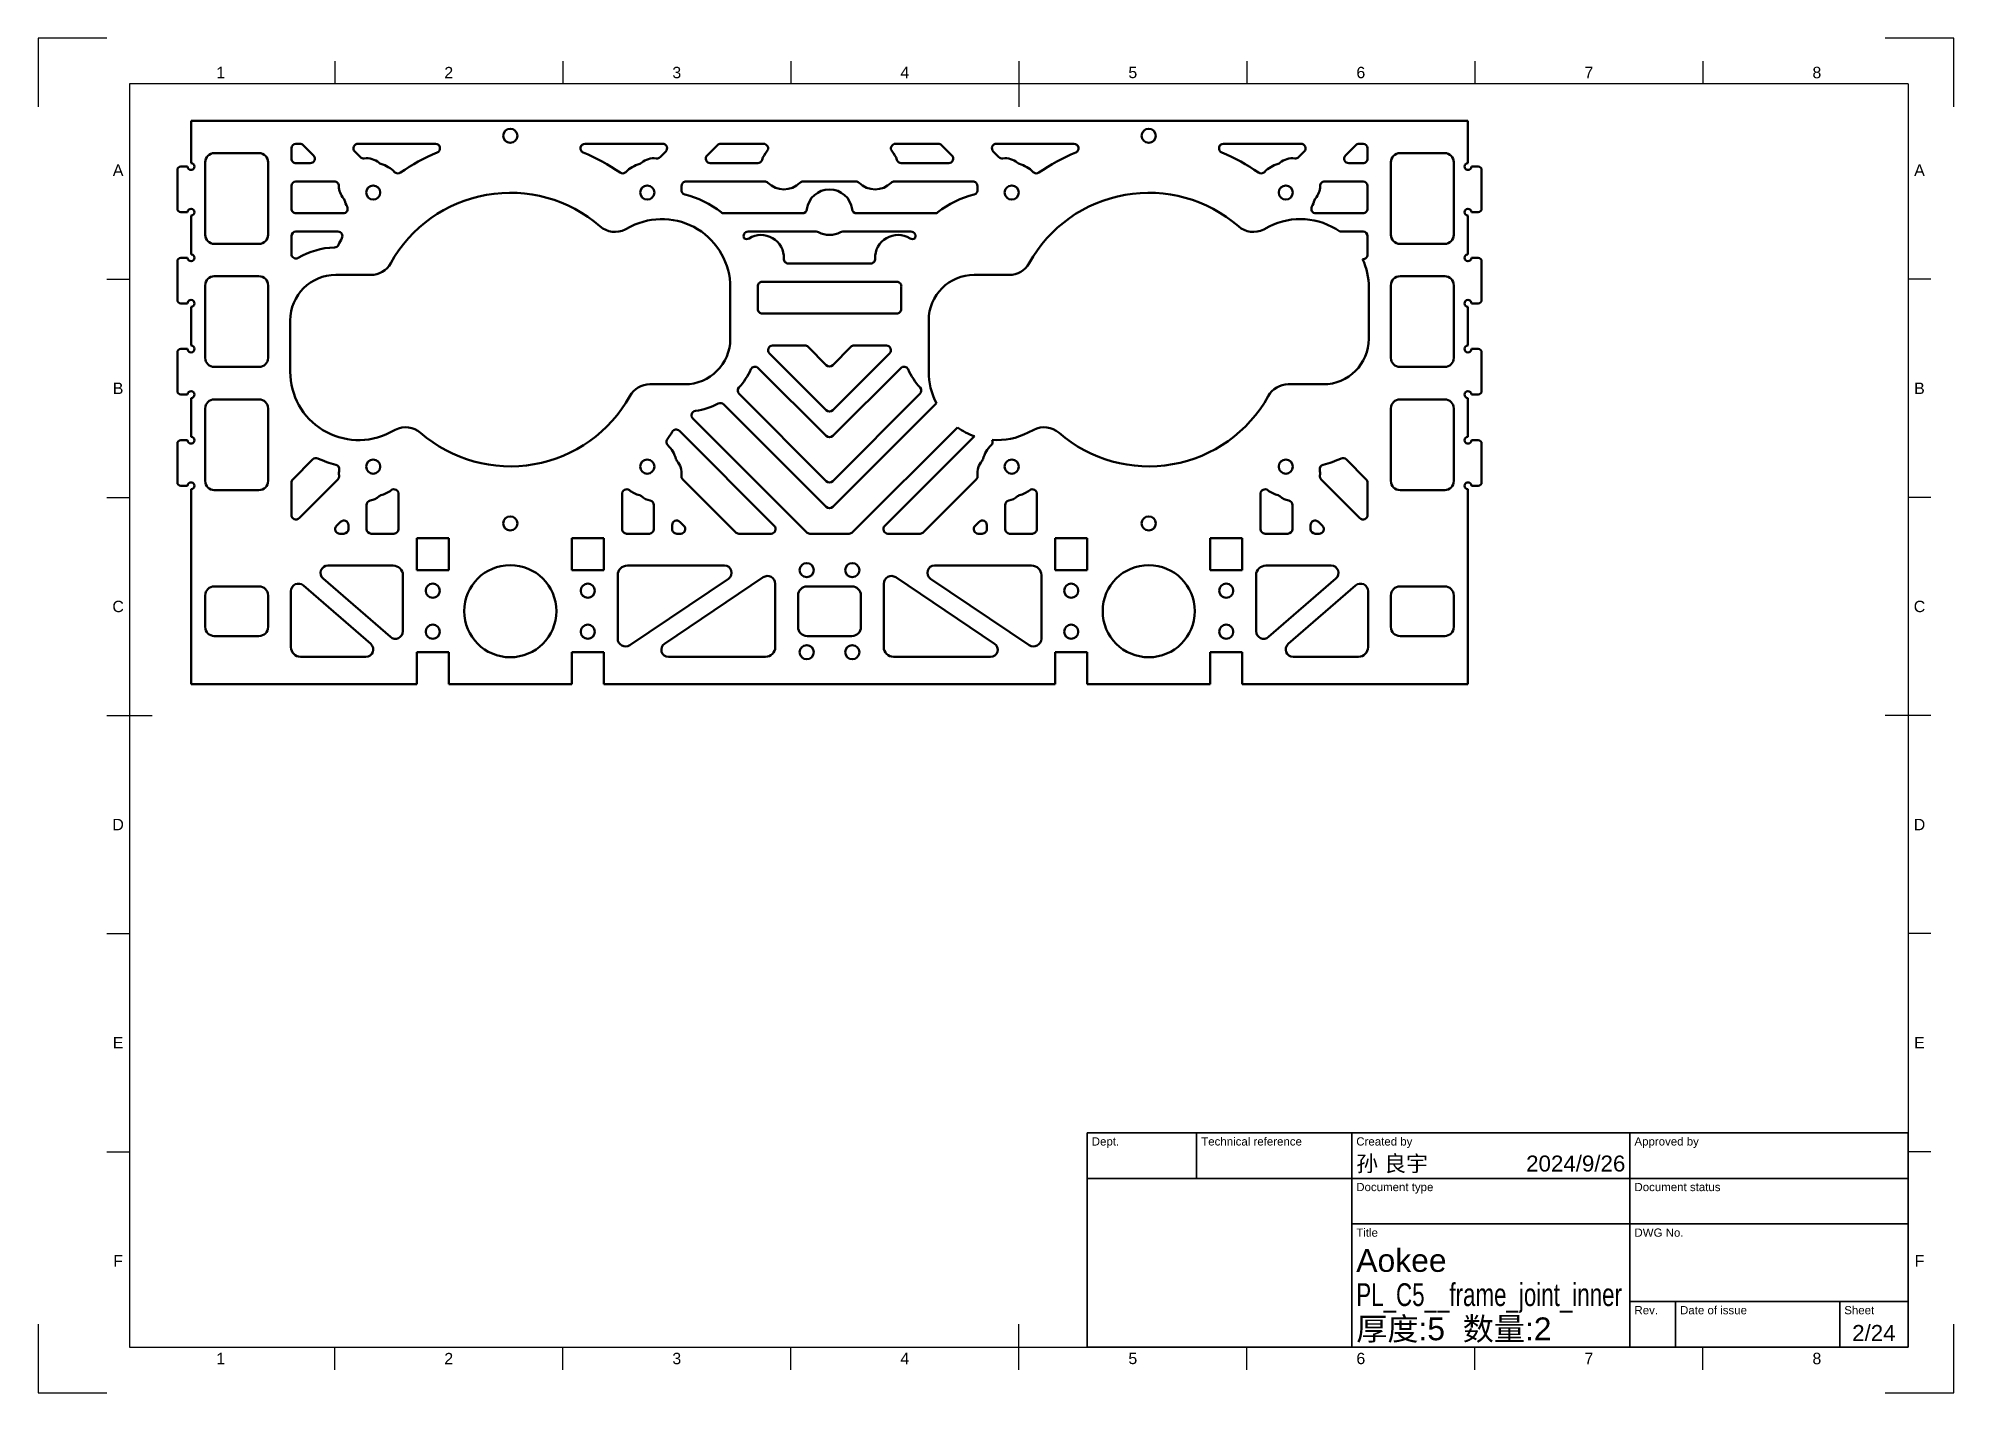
# Model space of a CAD drawing. Header units: millimetres. Extents: x 0 to 420, y 0 to 297.
import ezdxf
from ezdxf.enums import TextEntityAlignment as Align

# ---------------------------------------------------------------- set-up
doc = ezdxf.new("R2010")
doc.units = ezdxf.units.MM
doc.header["$LTSCALE"] = 0.75
for name, color, linetype, lineweight in [('BORDER', 7, 'Continuous', 25), ('TITLEBLOCK', 7, 'Continuous', 35), ('Visible', 7, 'Continuous', 50)]:
    doc.layers.add(name, color=color, linetype=linetype, lineweight=lineweight)
doc.styles.add('FusionTitle', font='arial.ttf')

# ---------------------------------------------------------------- blocks, each defined once
blk = doc.blocks.new('ISO_A3_SHEET')
at = {"layer": 'BORDER'}
for p, q in [((65, 292), (65, 287)), ((115, 292), (115, 287)), ((165, 292), (165, 287)), ((215, 292), (215, 282)), ((265, 292), (265, 287)), ((315, 292), (315, 287)), ((365, 292), (365, 287)), ((410, 287), (20, 287)), ((20, 287), (20, 10)), ((410, 287), (410, 10)), ((15, 244.16666), (20, 244.16666)), ((415, 244.16666), (410, 244.16666)), ((15, 196.33333), (20, 196.33333)), ((415, 196.33333), (410, 196.33333)), ((15, 148.5), (25, 148.5)), ((415, 148.5), (405, 148.5)), ((15, 100.66667), (20, 100.66667)), ((415, 100.66667), (410, 100.66667)), ((15, 52.83334), (20, 52.83334)), ((415, 52.83334), (410, 52.83334)), ((215, 5), (215, 15)), ((20, 10), (410, 10)), ((65, 5), (65, 10)), ((115, 5), (115, 10)), ((165, 5), (165, 10)), ((265, 5), (265, 10)), ((315, 5), (315, 10)), ((365, 5), (365, 10))]:
    blk.add_line(p, q, dxfattribs=at)
at = {"layer": 'Defpoints'}
for p, q in [((15, 297), (0, 297)), ((0, 297), (0, 282)), ((420, 297), (405, 297)), ((420, 282), (420, 297)), ((0, 15), (0, 0)), ((420, 0), (420, 15)), ((0, 0), (15, 0)), ((405, 0), (420, 0))]:
    blk.add_line(p, q, dxfattribs=at)
at = {"layer": 'BORDER', "style": 'FusionTitle'}
for s, p in [('1', (40, 289.5)), ('2', (90, 289.5)), ('3', (140, 289.5)), ('4', (190, 289.5)), ('5', (240, 289.5)), ('6', (290, 289.5)), ('7', (340, 289.5)), ('8', (390, 289.5)), ('A', (17.5, 268.08333)), ('A', (412.5, 268.08333)), ('B', (17.5, 220.25)), ('B', (412.5, 220.25)), ('C', (17.5, 172.41667)), ('C', (412.5, 172.41667)), ('D', (17.5, 124.58334)), ('D', (412.5, 124.58334)), ('E', (17.5, 76.75001)), ('E', (412.5, 76.75001)), ('F', (17.5, 28.91668)), ('F', (412.5, 28.91668)), ('1', (40, 7.5)), ('2', (90, 7.5)), ('3', (140, 7.5)), ('4', (190, 7.5)), ('5', (240, 7.5)), ('6', (290, 7.5)), ('7', (340, 7.5)), ('8', (390, 7.5))]:
    blk.add_text(s, height=2.5, dxfattribs=at).set_placement(p, align=Align.MIDDLE)
blk = doc.blocks.new('ISO_TITLEBLOCK')
at = {"layer": 'TITLEBLOCK'}
for p, q in [((0, 47), (-180, 47)), ((-180, 47), (-180, 0)), ((-156, 37), (-156, 47)), ((-122, 0), (-122, 47)), ((-61, 0), (-61, 47)), ((0, 0), (0, 47)), ((-180, 37), (0, 37)), ((-122, 27), (0, 27)), ((-61, 10), (0, 10)), ((-51, 0), (-51, 10)), ((-15, 0), (-15, 10)), ((-180, 0), (0, 0))]:
    blk.add_line(p, q, dxfattribs=at)
at = {"layer": 'TITLEBLOCK', "style": 'FusionTitle'}
for s, p in [('Dept.', (-179, 46)), ('Technical reference', (-155, 46)), ('Created by', (-121, 46)), ('Approved by', (-60, 46)), ('Document type', (-121, 36)), ('Document status', (-60, 36)), ('Title', (-121, 26)), ('DWG No.', (-60, 26)), ('Rev.', (-60, 9)), ('Date of issue', (-50, 9)), ('Sheet', (-14, 9))]:
    blk.add_text(s, height=1.8, dxfattribs=at).set_placement(p, align=Align.TOP_LEFT)
for tag, height, p in [('DEPT', 3.5, (-179, 42)), ('TECHNICAL_REFERENCE', 3.5, (-155, 42)), ('CREATED_BY', 3.5, (-121, 42)), ('APPROVED_BY', 3.5, (-60, 42)), ('DOCUMENT_TYPE', 3.5, (-121, 32)), ('DOCUMENT_STATUS', 3.5, (-60, 32)), ('TITLE_1', 5, (-121, 21.5)), ('TITLE_2', 5, (-121, 14)), ('TITLE_3', 5, (-121, 6.5)), ('DATE_OF_ISSUE', 3.5, (-50, 5))]:
    blk.add_attdef(tag, text='', height=height, dxfattribs=at).set_placement(p, align=Align.TOP_LEFT)
for tag, p in [('CREATED_DATE', (-62, 42)), ('APPROVED_DATE', (-0.99, 42))]:
    blk.add_attdef(tag, text='', height=3.5, dxfattribs=at).set_placement(p, align=Align.TOP_RIGHT)
for tag, height, p in [('DRAWING_NUMBER', 5, (-30.5, 19.75)), ('REV', 3.5, (-56, 4.85)), ('SHEET', 3.5, (-7.5, 4.85))]:
    blk.add_attdef(tag, text='', height=height, dxfattribs=at).set_placement(p, align=Align.TOP_CENTER)

msp = doc.modelspace()

# ---------------------------------------------------------------- linework, layer by layer
at = {"layer": 'Visible', "extrusion": (0, 1, 0)}
for p, q in [((33.491273, 278.87337), (313.491273, 278.87337)), ((33.491273, 269.62337), (33.491273, 278.87337)), ((313.491273, 278.87337), (313.491273, 269.62337)), ((56.491273, 273.87337), (57.377148, 273.87337)), ((58.08425, 273.580482), (60.334447, 271.330313)), ((70.105151, 273.87337), (87.091958, 273.87337)), ((119.891132, 273.87337), (136.877004, 273.87337)), ((146.648155, 271.330865), (148.897734, 273.580472)), ((149.604845, 273.87337), (159.019137, 273.87337)), ((187.963409, 273.87337), (197.377701, 273.87337)), ((198.084813, 273.580472), (200.334391, 271.330865)), ((210.105542, 273.87337), (227.091415, 273.87337)), ((259.890588, 273.87337), (276.877395, 273.87337)), ((286.648099, 271.330313), (288.898296, 273.580482)), ((289.605398, 273.87337), (290.491273, 273.87337)), ((31.241273, 268.87337), (32.741273, 268.87337)), ((36.591273, 253.92337), (36.591273, 269.82337)), ((38.591273, 271.82337), (48.391273, 271.82337)), ((50.391273, 269.82337), (50.391273, 253.92337)), ((55.491273, 270.623182), (55.491273, 272.87337)), ((59.627351, 269.623202), (56.49128, 269.623182)), ((70.628136, 270.936188), (69.398049, 272.166259)), ((137.584116, 272.166268), (136.354471, 270.936607)), ((157.752299, 269.623829), (147.355273, 269.623763)), ((199.627273, 269.623763), (189.230247, 269.623829)), ((210.628076, 270.936607), (209.398431, 272.166268)), ((277.584497, 272.166259), (276.35441, 270.936188)), ((290.491267, 269.623182), (287.355195, 269.623202)), ((291.491273, 272.87337), (291.491273, 270.623182)), ((296.591273, 253.92337), (296.591273, 269.82337)), ((298.591273, 271.82337), (308.391273, 271.82337)), ((310.391273, 269.82337), (310.391273, 253.92337)), ((314.241273, 268.87337), (315.741273, 268.87337)), ((30.491273, 259.62337), (30.491273, 268.12337)), ((55.491273, 259.623183), (55.491273, 264.623183)), ((56.491267, 265.623183), (64.921324, 265.623236)), ((142.061351, 265.623729), (159.255528, 265.623839)), ((167.72706, 265.623893), (173.491273, 265.62393)), ((173.491273, 265.62393), (179.255486, 265.623893)), ((187.727018, 265.623839), (204.921195, 265.623729)), ((282.061222, 265.623236), (290.49128, 265.623183)), ((291.491273, 264.623183), (291.491273, 259.623183)), ((316.491273, 268.12337), (316.491273, 259.62337)), ((32.741273, 258.87337), (31.241273, 258.87337)), ((33.491273, 249.62337), (33.491273, 258.12337)), ((66.833777, 258.623249), (56.49128, 258.623183)), ((167.538405, 258.623892), (150.375943, 258.623782)), ((196.606603, 258.623782), (179.444141, 258.623892)), ((290.491267, 258.623183), (280.148769, 258.623249)), ((313.491273, 258.12337), (313.491273, 249.62337)), ((315.741273, 258.87337), (314.241273, 258.87337)), ((55.491273, 249.698606), (55.491273, 253.623183)), ((56.491267, 254.623183), (65.692598, 254.623242)), ((128.705383, 255.09873), (129.931416, 255.723424)), ((155.638059, 254.623816), (170.585552, 254.623911)), ((176.396995, 254.623911), (191.344487, 254.623816)), ((268.705383, 255.09873), (269.931416, 255.723424)), ((285.37681, 254.623215), (290.491279, 254.623183)), ((291.491273, 253.623183), (291.491273, 249.580714)), ((30.491273, 239.62337), (30.491273, 248.12337)), ((31.241273, 248.87337), (32.741273, 248.87337)), ((48.391273, 251.92337), (38.591273, 251.92337)), ((308.391273, 251.92337), (298.591273, 251.92337)), ((314.241273, 248.87337), (315.741273, 248.87337)), ((316.491273, 248.12337), (316.491273, 239.62337)), ((38.591273, 244.82337), (48.391273, 244.82337)), ((65.241273, 245.12337), (72.897156, 245.12337)), ((158.739665, 243.623836), (173.491273, 243.62393)), ((173.491273, 247.62393), (164.48609, 247.623872)), ((182.496456, 247.623872), (173.491273, 247.62393)), ((173.491273, 243.62393), (188.242882, 243.623836)), ((205.241273, 245.12337), (212.897156, 245.12337)), ((298.591273, 244.82337), (308.391273, 244.82337)), ((36.591273, 226.92337), (36.591273, 242.82337)), ((50.391273, 242.82337), (50.391273, 226.92337)), ((151.741273, 242.358327), (151.741273, 231.12337)), ((157.741273, 237.623836), (157.741273, 242.358327)), ((189.241273, 242.358327), (189.241273, 237.623836)), ((291.741273, 242.358327), (291.741273, 231.12337)), ((296.591273, 226.92337), (296.591273, 242.82337)), ((310.391273, 242.82337), (310.391273, 226.92337)), ((32.741273, 238.87337), (31.241273, 238.87337)), ((33.491273, 229.62337), (33.491273, 238.12337)), ((173.491273, 236.62393), (158.74128, 236.623836)), ((188.241267, 236.623836), (173.491273, 236.62393)), ((313.491273, 238.12337), (313.491273, 229.62337)), ((315.741273, 238.87337), (314.241273, 238.87337)), ((55.241273, 223.888414), (55.241273, 235.12337)), ((195.241273, 223.888414), (195.241273, 235.12337)), ((30.491273, 219.62337), (30.491273, 228.12337)), ((31.241273, 228.87337), (32.741273, 228.87337)), ((172.784171, 215.450207), (160.31748, 227.916739)), ((161.024576, 229.62385), (168.095644, 229.623895)), ((168.802752, 229.331007), (172.784171, 225.349639)), ((174.198375, 225.349639), (178.179794, 229.331007)), ((186.665066, 227.916739), (174.198375, 215.450207)), ((178.886903, 229.623895), (185.95797, 229.62385)), ((314.241273, 228.87337), (315.741273, 228.87337)), ((316.491273, 228.12337), (316.491273, 219.62337)), ((48.391273, 224.92337), (38.591273, 224.92337)), ((157.879638, 224.697731), (172.784171, 209.793389)), ((174.198375, 209.793389), (189.102908, 224.697731)), ((308.391273, 224.92337), (298.591273, 224.92337)), ((32.741273, 218.87337), (31.241273, 218.87337)), ((141.741273, 221.12337), (134.08539, 221.12337)), ((172.784171, 199.893957), (153.653036, 219.024848)), ((193.32951, 219.024848), (174.198375, 199.893957)), ((281.741273, 221.12337), (274.08539, 221.12337)), ((315.741273, 218.87337), (314.241273, 218.87337)), ((33.491273, 209.62337), (33.491273, 218.12337)), ((36.591273, 199.92337), (36.591273, 215.82337)), ((38.591273, 217.82337), (48.391273, 217.82337)), ((50.391273, 215.82337), (50.391273, 199.92337)), ((150.27943, 216.741592), (172.784171, 194.237139)), ((174.198375, 194.237139), (196.931868, 216.970341)), ((296.591273, 199.92337), (296.591273, 215.82337)), ((298.591273, 217.82337), (308.391273, 217.82337)), ((310.391273, 215.82337), (310.391273, 199.92337)), ((313.491273, 218.12337), (313.491273, 209.62337)), ((78.277163, 211.148011), (77.051131, 210.523316)), ((140.570566, 210.894083), (161.384433, 190.080482)), ((168.455564, 188.666259), (143.522194, 213.599311)), ((201.534797, 211.67378), (178.526982, 188.666259)), ((218.277163, 211.148011), (217.051131, 210.523316)), ((30.491273, 199.62337), (30.491273, 208.12337)), ((31.241273, 208.87337), (32.741273, 208.87337)), ((185.598113, 190.080482), (205.258191, 209.740308)), ((314.241273, 208.87337), (315.741273, 208.87337)), ((316.491273, 208.12337), (316.491273, 199.62337)), ((55.784162, 200.264828), (60.19531, 204.676032)), ((286.787236, 204.676032), (291.198384, 200.264828)), ((32.741273, 198.87337), (31.241273, 198.87337)), ((33.491273, 155.37337), (33.491273, 198.12337)), ((48.391273, 197.92337), (38.591273, 197.92337)), ((55.491273, 192.486612), (55.491273, 199.557725)), ((65.67884, 200.260074), (57.198384, 191.77951)), ((152.899116, 188.666259), (141.30467, 200.260557)), ((205.677877, 200.260557), (194.083431, 188.666259)), ((289.784162, 191.77951), (281.303706, 200.260074)), ((291.491273, 199.557725), (291.491273, 192.486612)), ((308.391273, 197.92337), (298.591273, 197.92337)), ((313.491273, 198.12337), (313.491273, 155.37337)), ((315.741273, 198.87337), (314.241273, 198.87337)), ((71.991273, 189.37337), (71.991273, 194.643791)), ((78.991273, 197.110716), (78.991273, 189.37337)), ((127.992721, 189.373413), (127.993051, 197.109401)), ((134.992946, 194.644015), (134.992721, 189.373328)), ((211.989825, 189.373328), (211.9896, 194.644015)), ((218.989495, 197.109401), (218.989825, 189.373413)), ((267.991273, 189.37337), (267.991273, 197.110716)), ((274.991273, 194.643791), (274.991273, 189.37337)), ((65.3988, 190.080472), (66.284162, 190.965845)), ((67.991273, 190.258743), (67.991273, 189.37337)), ((138.992721, 189.373413), (138.992759, 190.258857)), ((140.699861, 190.965926), (141.585317, 190.080482)), ((205.397229, 190.080482), (206.282685, 190.965926)), ((207.989787, 190.258857), (207.989825, 189.373413)), ((278.991273, 189.37337), (278.991273, 190.258743)), ((280.698384, 190.965845), (281.583746, 190.080472)), ((66.991273, 188.37337), (66.105911, 188.37337)), ((77.991273, 188.37337), (72.991273, 188.37337)), ((82.991273, 187.37337), (82.991273, 180.37337)), ((89.991273, 187.37337), (82.991273, 187.37337)), ((89.991273, 180.37337), (89.991273, 187.37337)), ((116.991273, 180.37337), (116.991273, 187.37337)), ((123.991273, 187.37337), (116.991273, 187.37337)), ((123.991273, 187.37337), (123.991273, 180.37337)), ((133.992721, 188.37337), (128.992721, 188.37337)), ((140.878215, 188.37337), (139.992721, 188.37337)), ((160.677331, 188.37337), (153.606218, 188.37337)), ((177.81988, 188.37337), (169.162666, 188.37337)), ((193.376328, 188.37337), (186.305215, 188.37337)), ((206.989825, 188.37337), (206.104332, 188.37337)), ((217.989825, 188.37337), (212.989825, 188.37337)), ((222.991273, 187.37337), (222.991273, 180.37337)), ((229.991273, 187.37337), (222.991273, 187.37337)), ((229.991273, 180.37337), (229.991273, 187.37337)), ((263.991273, 187.37337), (256.991273, 187.37337)), ((256.991273, 180.37337), (256.991273, 187.37337)), ((263.991273, 187.37337), (263.991273, 180.37337)), ((273.991273, 188.37337), (268.991273, 188.37337)), ((280.876635, 188.37337), (279.991273, 188.37337)), ((63.48645, 181.37337), (77.819953, 181.37337)), ((129.162593, 181.37337), (150.448789, 181.37337)), ((196.533757, 181.37337), (217.819953, 181.37337)), ((269.162593, 181.37337), (283.496096, 181.37337)), ((38.591273, 176.82337), (48.391273, 176.82337)), ((58.120809, 177.013021), (72.895933, 164.18368)), ((77.211737, 165.73372), (62.436613, 178.56306)), ((79.941273, 179.25205), (79.941273, 166.978562)), ((82.991273, 180.37337), (89.991273, 180.37337)), ((123.991273, 180.37337), (116.991273, 180.37337)), ((127.041273, 165.344366), (127.041273, 179.25205)), ((151.324811, 178.504122), (129.689579, 163.934942)), ((137.307735, 164.242618), (158.942967, 178.811798)), ((161.591273, 177.402375), (161.591273, 163.494691)), ((168.591273, 176.82337), (178.391273, 176.82337)), ((185.391273, 163.494691), (185.391273, 177.402375)), ((188.039579, 178.811798), (209.674811, 164.242618)), ((217.292967, 163.934942), (195.657735, 178.504122)), ((219.941273, 179.25205), (219.941273, 165.344366)), ((222.991273, 180.37337), (229.991273, 180.37337)), ((263.991273, 180.37337), (256.991273, 180.37337)), ((267.041273, 166.978562), (267.041273, 179.25205)), ((284.545933, 178.56306), (269.770809, 165.73372)), ((274.086613, 164.18368), (288.861737, 177.013021)), ((298.591273, 176.82337), (308.391273, 176.82337)), ((36.591273, 167.92337), (36.591273, 174.82337)), ((50.391273, 174.82337), (50.391273, 167.92337)), ((55.391273, 163.494691), (55.391273, 175.768179)), ((166.591273, 167.92337), (166.591273, 174.82337)), ((180.391273, 174.82337), (180.391273, 167.92337)), ((291.591273, 175.768179), (291.591273, 163.494691)), ((296.591273, 167.92337), (296.591273, 174.82337)), ((310.391273, 174.82337), (310.391273, 167.92337)), ((48.391273, 165.92337), (38.591273, 165.92337)), ((178.391273, 165.92337), (168.591273, 165.92337)), ((308.391273, 165.92337), (298.591273, 165.92337)), ((71.846096, 161.37337), (57.512593, 161.37337)), ((82.991273, 155.37337), (82.991273, 162.37337)), ((82.991273, 162.37337), (89.991273, 162.37337)), ((89.991273, 162.37337), (89.991273, 155.37337)), ((116.991273, 162.37337), (116.991273, 155.37337)), ((123.991273, 162.37337), (116.991273, 162.37337)), ((123.991273, 155.37337), (123.991273, 162.37337)), ((159.469953, 161.37337), (138.183757, 161.37337)), ((208.798789, 161.37337), (187.512593, 161.37337)), ((222.991273, 155.37337), (222.991273, 162.37337)), ((222.991273, 162.37337), (229.991273, 162.37337)), ((229.991273, 162.37337), (229.991273, 155.37337)), ((256.991273, 162.37337), (256.991273, 155.37337)), ((263.991273, 162.37337), (256.991273, 162.37337)), ((263.991273, 155.37337), (263.991273, 162.37337)), ((289.469953, 161.37337), (275.13645, 161.37337)), ((82.991273, 155.37337), (33.491273, 155.37337)), ((116.991273, 155.37337), (89.991273, 155.37337)), ((222.991273, 155.37337), (123.991273, 155.37337)), ((256.991273, 155.37337), (229.991273, 155.37337)), ((313.491273, 155.37337), (263.991273, 155.37337))]:
    msp.add_line(p, q, dxfattribs=at)
at = {"layer": 'Visible', "extrusion": (-2e-16, 0, -1)}
for centre, radius in [((-103.491273, 275.62337), 1.55), ((-243.491273, 275.62337), 1.55), ((-73.439235, 263.175408), 1.55), ((-133.543311, 263.175408), 1.55), ((-213.439235, 263.175408), 1.55), ((-273.543311, 263.175408), 1.55), ((-73.439235, 203.071332), 1.55), ((-133.543311, 203.071332), 1.55), ((-213.439235, 203.071332), 1.55), ((-273.543311, 203.071332), 1.55), ((-103.491273, 190.62337), 1.55), ((-243.491273, 190.62337), 1.55), ((-103.491273, 171.37337), 10.1), ((-168.491273, 180.37337), 1.55), ((-178.491273, 180.37337), 1.55), ((-243.491273, 171.37337), 10.1), ((-86.491273, 175.87337), 1.55), ((-120.491273, 175.87337), 1.55), ((-226.491273, 175.87337), 1.55), ((-260.491273, 175.87337), 1.55), ((-86.491273, 166.87337), 1.55), ((-120.491273, 166.87337), 1.55), ((-226.491273, 166.87337), 1.55), ((-260.491273, 166.87337), 1.55), ((-168.491273, 162.37337), 1.55), ((-178.491273, 162.37337), 1.55)]:
    msp.add_circle(centre, radius, dxfattribs=at)
at = {"layer": 'Visible'}
for centre, radius, start, end in [((56.491273, 272.87337), 1, 90, 180), ((57.377148, 272.87337), 1, 45.000366, 90), ((70.105151, 272.87337), 1, 90, 225.000366), ((87.091958, 272.87337), 1, 292.419545, 90), ((119.891132, 272.87337), 1, 90, 247.580455), ((136.877004, 272.87337), 1, 315.000366, 90), ((149.604845, 272.87337), 1, 90, 135.000366), ((159.019137, 272.87337), 1, 318.189685, 89.999995), ((187.963409, 272.87337), 1, 90, 221.810315), ((197.377701, 272.87337), 1, 44.999634, 90), ((210.105542, 272.87337), 1, 90, 224.999634), ((227.091415, 272.87337), 1, 292.419545, 90), ((259.890588, 272.87337), 1, 90, 247.580455), ((276.877395, 272.87337), 1, 314.999634, 90), ((289.605398, 272.87337), 1, 90, 134.999634), ((290.491273, 272.87337), 1, 0, 90), ((56.491273, 270.623182), 1, 180, 270.000366), ((59.627345, 270.623202), 1, 270.000366, 45.000366), ((71.335238, 271.643299), 1, 225.000366, 278.130468), ((72.042377, 266.693556), 4, 48.208446, 98.130468), ((75.37449, 270.421427), 1, 228.208446, 255.046564), ((73.439235, 263.175408), 6.5, 43.786096, 75.046564), ((103.491545, 233.123483), 42, 112.419545, 124.957819), ((103.491545, 233.123483), 42, 55.04271, 67.580455), ((133.543311, 263.175408), 6.5, 104.957209, 136.211496), ((131.607579, 270.4213), 1, 284.957209, 311.800652), ((134.940284, 266.693958), 4, 81.870264, 131.800652), ((135.647359, 271.64371), 1, 261.870264, 315.000366), ((147.355266, 270.623763), 1, 135.000366, 270.000366), ((157.752293, 270.623829), 1, 270.000366, 343.037653), ((163.491273, 268.87337), 5, 138.189685, 163.037653), ((183.491273, 268.87337), 5, 16.962347, 41.810315), ((189.230253, 270.623829), 1, 196.962347, 269.999634), ((199.62728, 270.623763), 1, 269.999634, 44.999634), ((211.335187, 271.64371), 1, 224.999634, 278.129736), ((212.042262, 266.693958), 4, 48.199348, 98.129736), ((215.374967, 270.4213), 1, 228.199348, 255.042791), ((213.439235, 263.175408), 6.5, 43.788504, 75.042791), ((243.491001, 233.123483), 42, 112.419545, 124.95729), ((243.491001, 233.123483), 42, 55.042181, 67.580455), ((273.543311, 263.175408), 6.5, 104.953436, 136.213904), ((271.608057, 270.421427), 1, 284.953436, 311.791554), ((274.94017, 266.693556), 4, 81.869532, 131.791554), ((275.647308, 271.643299), 1, 261.869532, 314.999634), ((287.355201, 270.623202), 1, 134.999634, 269.999634), ((290.491273, 270.623182), 1, 269.999634, 0), ((56.491273, 264.623183), 1, 90.000366, 180), ((64.92133, 264.623236), 1, 359.415409, 90.000366), ((69.92107, 264.572222), 4, 179.415409, 221.792272), ((78.853696, 268.365168), 1, 223.786096, 304.957819), ((128.129068, 268.365396), 1, 235.04271, 316.211496), ((137.061618, 264.572651), 4, 350.219675, 0.585323), ((142.061357, 264.623729), 1, 90.000366, 180.585323), ((159.255534, 264.623839), 1, 45.093132, 90.000366), ((163.491273, 268.87337), 5, 225.093132, 314.9076), ((167.727066, 264.623893), 1, 90.000366, 134.9076), ((179.25548, 264.623893), 1, 45.0924, 89.999634), ((183.491273, 268.87337), 5, 225.0924, 314.906868), ((187.727012, 264.623839), 1, 89.999634, 134.906868), ((204.921189, 264.623729), 1, 359.414677, 89.999634), ((209.920928, 264.572651), 4, 179.414677, 189.780325), ((218.853478, 268.365396), 1, 223.788504, 304.95729), ((268.12885, 268.365168), 1, 235.042181, 316.213904), ((277.061476, 264.572222), 4, 318.207728, 0.584591), ((282.061216, 264.623236), 1, 89.999634, 180.584591), ((290.491273, 264.623183), 1, 0, 89.999634), ((66.19324, 261.240063), 1, 14.954157, 41.792272), ((73.439235, 263.175408), 6.5, 194.954157, 208.269621), ((141.98895, 263.723295), 1, 170.219675, 256.20016), ((136.741273, 242.358327), 21, 51.701578, 76.20016), ((173.491273, 258.87337), 5, 7.185776, 172.814224), ((210.241273, 242.358327), 21, 103.79984, 128.298422), ((204.993597, 263.723295), 1, 283.79984, 9.780325), ((273.543311, 263.175408), 6.5, 331.730379, 345.045843), ((280.789306, 261.240063), 1, 138.207728, 165.045843), ((56.491273, 259.623183), 1, 180, 270.000366), ((66.83377, 259.623249), 1, 270.000366, 28.269621), ((136.741273, 242.358327), 15, 0, 117), ((150.375936, 259.623782), 1, 231.701578, 270.000366), ((167.538398, 259.623892), 1, 270.000366, 352.814224), ((179.444148, 259.623892), 1, 187.185776, 269.999634), ((196.60661, 259.623782), 1, 269.999634, 308.298422), ((276.741273, 242.358327), 15, 54.851159, 117), ((280.148776, 259.623249), 1, 151.730379, 269.999634), ((290.491273, 259.623183), 1, 269.999634, 0), ((56.491273, 253.623183), 1, 90.000365, 180), ((65.692605, 253.623242), 1, 331.527391, 90.000365), ((103.491545, 233.123483), 42, 151.527391, 153.782162), ((155.638065, 253.623816), 1, 90.000366, 210.801656), ((155.308909, 253.959878), 1, 238.008813, 302.032081), ((158.491273, 248.87337), 5, 357.616783, 122.032081), ((170.585558, 253.623911), 1, 61.034306, 90.000366), ((173.491273, 258.87337), 5, 241.034306, 298.965694), ((176.396988, 253.623911), 1, 89.999634, 118.965694), ((188.491273, 248.87337), 5, 57.967919, 182.383217), ((191.673637, 253.959878), 1, 237.967919, 301.991187), ((191.344481, 253.623816), 1, 329.198344, 89.999634), ((290.491273, 253.623183), 1, 0, 89.999635), ((56.491273, 249.698606), 1, 180, 300.977798), ((65.241273, 235.12337), 16, 91.098547, 120.977798), ((64.915347, 252.120246), 1, 271.098547, 333.782162), ((164.486083, 248.623872), 1, 177.616783, 270.000366), ((182.496463, 248.623872), 1, 269.999634, 2.383217), ((290.491273, 249.580714), 1, 264.032793, 0), ((276.741273, 242.358327), 15, 0, 24.531099), ((65.241273, 235.12337), 10, 90, 180), ((158.739671, 242.623836), 1, 90.000366, 180.691496), ((188.242875, 242.623836), 1, 359.308504, 89.999634), ((205.241273, 235.12337), 10, 90, 180), ((136.741273, 242.358327), 21, 0, 0.691496), ((210.241273, 242.358327), 21, 179.308504, 180), ((158.741273, 237.623836), 1, 180, 270.000366), ((188.241273, 237.623836), 1, 269.999634, 0), ((141.741273, 231.12337), 10, 270, 0), ((281.741273, 231.12337), 10, 270, 0), ((161.024582, 228.62385), 1, 90.000366, 225.000366), ((168.09565, 228.623895), 1, 45.000366, 90.000366), ((178.886896, 228.623895), 1, 89.999634, 134.999634), ((185.957964, 228.62385), 1, 314.999634, 89.999634), ((70.241273, 223.888414), 15, 180, 297), ((141.741273, 231.12337), 16, 317.926529, 335.192334), ((157.172536, 223.99062), 1, 45.000366, 155.192334), ((189.81001, 223.99062), 1, 24.807666, 134.999634), ((205.241273, 231.12337), 16, 204.807666, 222.073471), ((210.241273, 223.888414), 15, 180, 207.464881), ((154.360138, 219.731959), 1, 137.926529, 225.000366), ((192.622408, 219.731959), 1, 314.999634, 42.073471), ((144.229296, 214.306422), 1, 98.415711, 225.000366), ((141.741273, 231.12337), 16, 278.415711, 297.429078), ((149.572328, 216.034481), 1, 45.000366, 117.429078), ((173.491273, 216.157318), 1, 225.000366, 314.999634), ((103.491545, 233.123483), 42, 325.042187, 327.764042), ((139.863463, 210.186972), 1, 45.000366, 147.764042), ((210.241273, 223.888414), 15, 234.519086, 250.597306), ((210.241273, 223.888414), 15, 265.870153, 297), ((138.733233, 208.485638), 1, 145.042187, 226.21219), ((133.543311, 203.071332), 6.5, 14.96355, 46.21219), ((213.439235, 203.071332), 6.5, 133.682724, 165.03645), ((208.259252, 208.495148), 1, 313.682724, 25.608336), ((60.902421, 203.96893), 1, 64.881407, 135.000366), ((70.241273, 223.888414), 21, 244.881407, 256.201458), ((64.994081, 202.523326), 1, 350.223675, 76.201458), ((69.921472, 201.674315), 4, 170.223675, 188.130468), ((140.788988, 205.007866), 1, 194.96355, 221.807072), ((137.06202, 201.674743), 4, 351.870264, 41.807072), ((209.920526, 201.674743), 4, 138.192928, 188.129736), ((206.193558, 205.007866), 1, 318.192928, 345.03645), ((281.988465, 202.523326), 1, 103.798542, 189.776325), ((277.061075, 201.674315), 4, 351.869532, 9.776325), ((276.741273, 223.888414), 21, 283.798542, 295.118593), ((286.080125, 203.96893), 1, 44.999634, 115.118593), ((56.491273, 199.557725), 1, 135.000366, 180), ((64.971729, 200.967176), 1, 315.000366, 8.130468), ((73.439235, 203.071332), 6.5, 284.960498, 307.368459), ((77.991273, 197.110716), 1, 0, 127.368459), ((128.993051, 197.109358), 1, 52.648629, 179.997559), ((133.543311, 203.071332), 6.5, 232.648629, 255.055533), ((142.011772, 200.967668), 1, 171.870264, 225.000366), ((173.491273, 200.601069), 1, 225.000366, 314.999634), ((204.970774, 200.967668), 1, 314.999634, 8.129736), ((213.439235, 203.071332), 6.5, 284.944467, 307.351371), ((217.989495, 197.109358), 1, 0.002441, 127.351371), ((268.991273, 197.110716), 1, 52.631541, 180), ((273.543311, 203.071332), 6.5, 232.631541, 255.039502), ((282.010818, 200.967176), 1, 171.869532, 224.999634), ((290.491273, 199.557725), 1, 0, 44.999634), ((72.991273, 194.643791), 1, 100.9349, 180), ((72.042805, 199.553008), 4, 280.9349, 311.798693), ((75.375383, 195.825552), 1, 104.960498, 131.798693), ((131.609191, 195.82501), 1, 48.217525, 75.055533), ((134.940713, 199.553409), 4, 228.217525, 259.073277), ((133.992946, 194.644057), 1, 359.997559, 79.073277), ((212.9896, 194.644057), 1, 100.926723, 180.002441), ((212.041833, 199.553409), 4, 280.926723, 311.782475), ((215.373355, 195.82501), 1, 104.944467, 131.782475), ((271.607163, 195.825552), 1, 48.201307, 75.039502), ((274.939741, 199.553008), 4, 228.201307, 259.0651), ((273.991273, 194.643791), 1, 0, 79.0651), ((56.491273, 192.486612), 1, 180, 315.000366), ((66.105911, 189.37337), 1, 135.000366, 270), ((66.991273, 190.258743), 1, 0, 135.000366), ((66.991273, 189.37337), 1, 270, 0), ((72.991273, 189.37337), 1, 180, 270), ((77.991273, 189.37337), 1, 270, 0), ((128.992721, 189.37337), 1, 179.997559, 270), ((133.992721, 189.37337), 1, 270, 359.997559), ((139.992721, 189.37337), 1, 179.997559, 270), ((139.992759, 190.258814), 1, 45.000366, 179.997559), ((140.878215, 189.37337), 1, 270, 45.000366), ((160.677331, 189.37337), 1, 270, 45.000366), ((186.305215, 189.37337), 1, 134.999634, 270), ((206.104332, 189.37337), 1, 134.999634, 270), ((206.989787, 190.258814), 1, 0.002441, 134.999634), ((206.989825, 189.37337), 1, 270, 0.002441), ((212.989825, 189.37337), 1, 180.002441, 270), ((217.989825, 189.37337), 1, 270, 0.002441), ((268.991273, 189.37337), 1, 180, 270), ((273.991273, 189.37337), 1, 270, 0), ((279.991273, 190.258743), 1, 44.999634, 180), ((279.991273, 189.37337), 1, 180, 270), ((280.876635, 189.37337), 1, 270, 44.999634), ((290.491273, 192.486612), 1, 224.999634, 0), ((153.606218, 189.37337), 1, 225.000366, 270), ((169.162666, 189.37337), 1, 225.000366, 270), ((177.81988, 189.37337), 1, 270, 314.999634), ((193.376328, 189.37337), 1, 270, 314.999634), ((63.48645, 179.772123), 1.601247, 90, 229.031996), ((77.819953, 179.25205), 2.12132, 0, 90), ((129.162593, 179.25205), 2.12132, 90, 180), ((150.448789, 179.805015), 1.568355, 303.956351, 90), ((196.533757, 179.805015), 1.568355, 90, 236.043649), ((217.819953, 179.25205), 2.12132, 0, 90), ((269.162593, 179.25205), 2.12132, 90, 180), ((283.496096, 179.772123), 1.601247, 310.968004, 90), ((57.039905, 175.768179), 1.648632, 49.031996, 180), ((159.892074, 177.402375), 1.699199, 360, 123.956351), ((187.090472, 177.402375), 1.699199, 56.043649, 180), ((289.942641, 175.768179), 1.648632, 0, 130.968004), ((71.846096, 162.974617), 1.601247, 270, 49.031996), ((78.292641, 166.978562), 1.648632, 229.031996, 0), ((128.740472, 165.344366), 1.699199, 180, 303.956351), ((138.183757, 162.941725), 1.568355, 123.956351, 270), ((208.798789, 162.941725), 1.568355, 270, 56.043649), ((218.242074, 165.344366), 1.699199, 236.043649, 0), ((268.689905, 166.978562), 1.648632, 180, 310.968004), ((275.13645, 162.974617), 1.601247, 130.968004, 270), ((57.512593, 163.494691), 2.12132, 180, 270), ((159.469953, 163.494691), 2.12132, 270, 0), ((187.512593, 163.494691), 2.12132, 180, 270), ((289.469953, 163.494691), 2.12132, 270, 0)]:
    msp.add_arc(centre, radius, start, end, dxfattribs=at)
at = {"layer": 'Visible', "extrusion": (-2e-16, 0, -1)}
for centre, radius, start, end in [((-31.241273, 268.12337), 0.75, 0, 90), ((-33.491273, 268.87337), 0.75, 90, 0), ((-38.591273, 269.82337), 2, 0, 90), ((-48.391273, 269.82337), 2, 90, 180), ((-298.591273, 269.82337), 2, 0, 90), ((-308.391273, 269.82337), 2, 90, 180), ((-313.491273, 268.87337), 0.75, 180, 90), ((-315.741273, 268.12337), 0.75, 90, 180), ((-103.491273, 233.12337), 30, 29.059281, 130.961167), ((-243.491273, 233.12337), 30, 29.059281, 130.961167), ((-31.241273, 259.62337), 0.75, 270, 0), ((-33.491273, 258.87337), 0.75, 0, 270), ((-313.491273, 258.87337), 0.75, 270, 180), ((-315.741273, 259.62337), 0.75, 180, 270), ((-38.591273, 253.92337), 2, 270, 0), ((-48.391273, 253.92337), 2, 180, 270), ((-126.435431, 259.553762), 5, 243, 310.961167), ((-266.435431, 259.553762), 5, 243, 310.961167), ((-298.591273, 253.92337), 2, 270, 0), ((-308.391273, 253.92337), 2, 180, 270), ((-31.241273, 248.12337), 0.75, 0, 90), ((-33.491273, 248.87337), 0.75, 90, 0), ((-313.491273, 248.87337), 0.75, 180, 90), ((-315.741273, 248.12337), 0.75, 90, 180), ((-38.591273, 242.82337), 2, 0, 90), ((-48.391273, 242.82337), 2, 90, 180), ((-72.897156, 250.12337), 5, 209.059281, 270), ((-212.897156, 250.12337), 5, 209.059281, 270), ((-298.591273, 242.82337), 2, 0, 90), ((-308.391273, 242.82337), 2, 90, 180), ((-31.241273, 239.62337), 0.75, 270, 0), ((-33.491273, 238.87337), 0.75, 0, 270), ((-313.491273, 238.87337), 0.75, 270, 180), ((-315.741273, 239.62337), 0.75, 180, 270), ((-31.241273, 228.12337), 0.75, 0, 90), ((-33.491273, 228.87337), 0.75, 90, 0), ((-38.591273, 226.92337), 2, 270, 0), ((-48.391273, 226.92337), 2, 180, 270), ((-298.591273, 226.92337), 2, 270, 0), ((-308.391273, 226.92337), 2, 180, 270), ((-313.491273, 228.87337), 0.75, 180, 90), ((-315.741273, 228.12337), 0.75, 90, 180), ((-173.491273, 226.05675), 1, 225.000366, 314.999634), ((-31.241273, 219.62337), 0.75, 270, 0), ((-33.491273, 218.87337), 0.75, 0, 270), ((-103.491273, 233.12337), 30, 209.059281, 310.961167), ((-134.08539, 216.12337), 5, 29.059281, 90), ((-243.491273, 233.12337), 30, 209.059281, 310.961167), ((-274.08539, 216.12337), 5, 29.059281, 90), ((-313.491273, 218.87337), 0.75, 270, 180), ((-315.741273, 219.62337), 0.75, 180, 270), ((-38.591273, 215.82337), 2, 0, 90), ((-48.391273, 215.82337), 2, 90, 180), ((-298.591273, 215.82337), 2, 0, 90), ((-308.391273, 215.82337), 2, 90, 180), ((-80.547115, 206.692978), 5, 63, 130.961167), ((-220.547115, 206.692978), 5, 63, 130.961167), ((-31.241273, 208.12337), 0.75, 0, 90), ((-33.491273, 208.87337), 0.75, 90, 0), ((-173.491273, 210.5005), 1, 225.000366, 314.999634), ((-313.491273, 208.87337), 0.75, 180, 90), ((-315.741273, 208.12337), 0.75, 90, 180), ((-31.241273, 199.62337), 0.75, 270, 0), ((-33.491273, 198.87337), 0.75, 0, 270), ((-38.591273, 199.92337), 2, 270, 360), ((-48.391273, 199.92337), 2, 180, 270), ((-298.591273, 199.92337), 2, 270, 360), ((-308.391273, 199.92337), 2, 180, 270), ((-313.491273, 198.87337), 0.75, 270, 180), ((-315.741273, 199.62337), 0.75, 180, 270), ((-173.491273, 194.944251), 1, 225.000366, 314.999634), ((-38.591273, 174.82337), 2, 360, 90), ((-48.391273, 174.82337), 2, 90, 180), ((-168.591273, 174.82337), 2, 0, 90), ((-178.391273, 174.82337), 2, 90, 180), ((-298.591273, 174.82337), 2, 360, 90), ((-308.391273, 174.82337), 2, 90, 180), ((-38.591273, 167.92337), 2, 270, 360), ((-48.391273, 167.92337), 2, 180, 270), ((-168.591273, 167.92337), 2, 270, 360), ((-178.391273, 167.92337), 2, 180, 270), ((-298.591273, 167.92337), 2, 270, 0), ((-308.391273, 167.92337), 2, 180, 270)]:
    msp.add_arc(centre, radius, start, end, dxfattribs=at)

# ---------------------------------------------------------------- block references
at = {"layer": 'BORDER'}
msp.add_blockref('ISO_A3_SHEET', (0, 0), dxfattribs=at)
at = {"layer": 'TITLEBLOCK'}
ref = msp.add_blockref('ISO_TITLEBLOCK', (410, 10), dxfattribs=at)
ref.add_attrib('TITLE_3', '厚度:5  数量:2', dxfattribs={"height": 5, "style": 'FusionTitle'}).set_placement((289, 16.5), align=Align.TOP_LEFT)
ref.add_attrib('CREATED_DATE', '2024/9/26', dxfattribs={"height": 3.5, "style": 'FusionTitle'}).set_placement((348, 52), align=Align.TOP_RIGHT)
ref.add_attrib('SHEET', '2/24', dxfattribs={"height": 3.5, "style": 'FusionTitle'}).set_placement((402.5, 14.85), align=Align.TOP_CENTER)
ref.add_attrib('TITLE_2', 'PL_C5__frame_joint_inner', dxfattribs={"height": 5, "style": 'FusionTitle', "width": 0.701254}).set_placement((289, 24), align=Align.TOP_LEFT)
ref.add_attrib('TITLE_1', 'Aokee', dxfattribs={"height": 5, "style": 'FusionTitle'}).set_placement((289, 31.5), align=Align.TOP_LEFT)
ref.add_attrib('CREATED_BY', '孙 良宇', dxfattribs={"height": 3.5, "style": 'FusionTitle'}).set_placement((289, 52), align=Align.TOP_LEFT)

doc.saveas('drawing.dxf')
